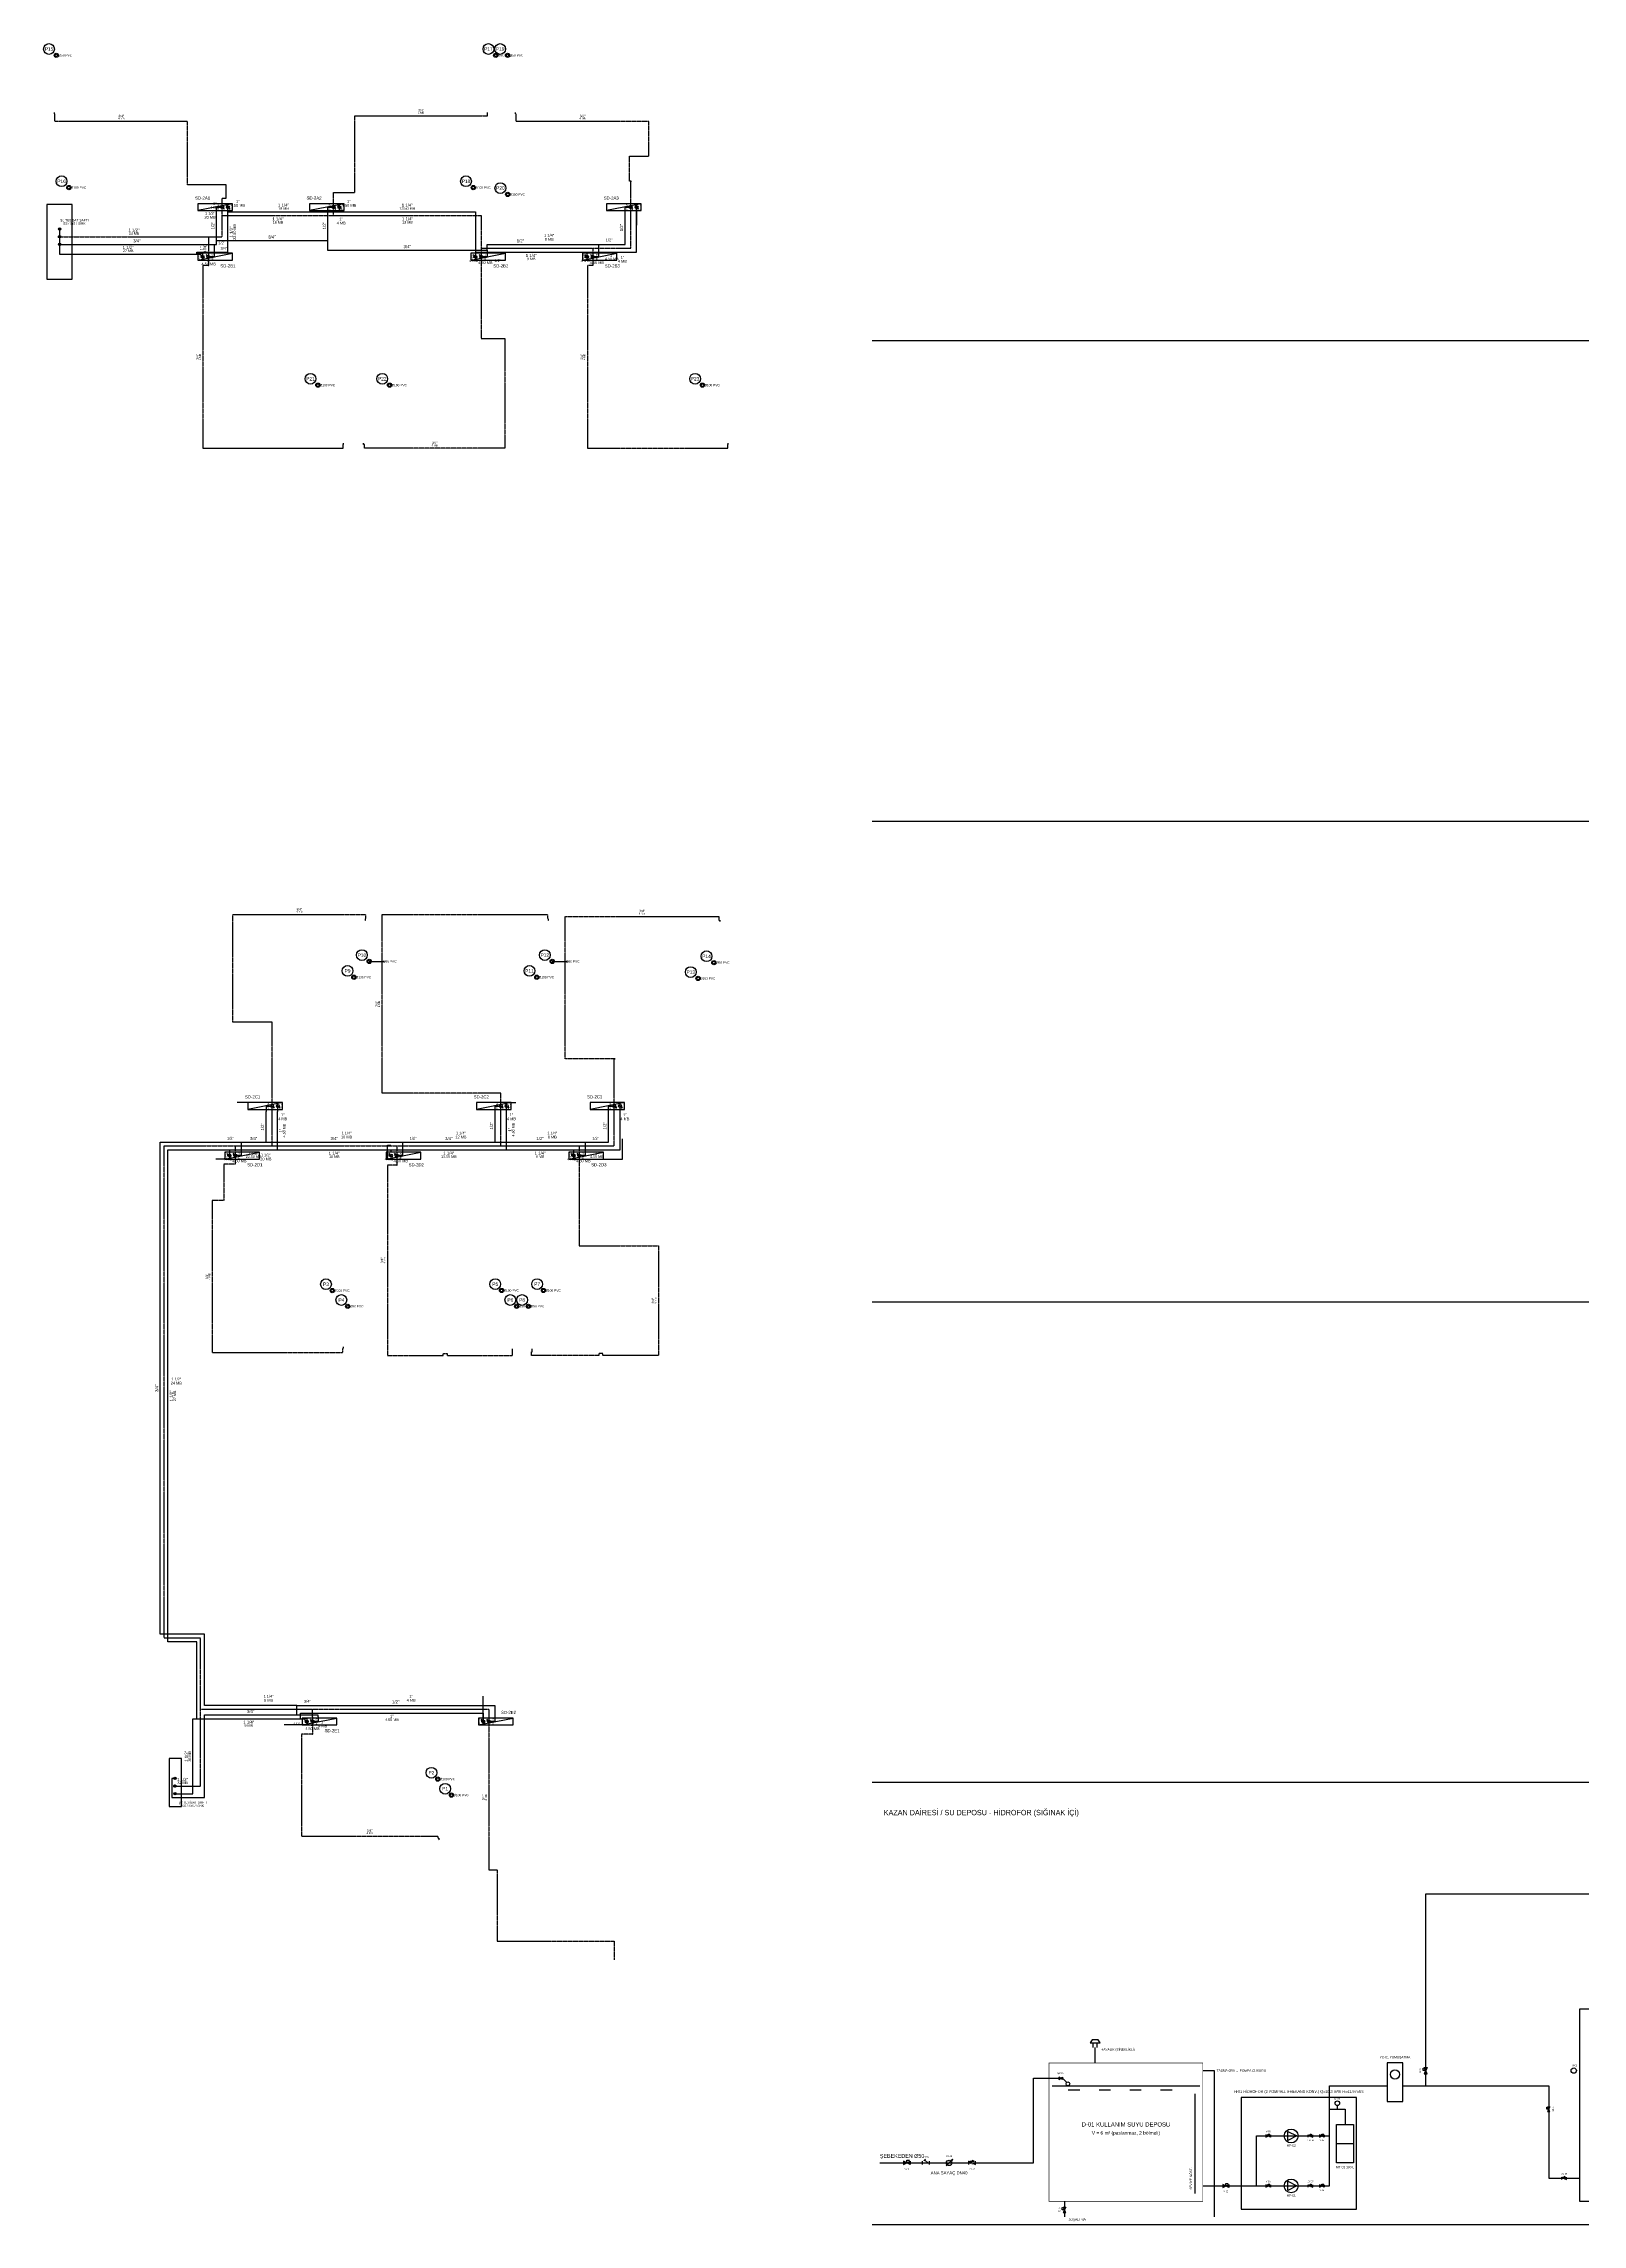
# Model space of a CAD drawing. Header units: centimetres. Extents: x 247996 to 314900, y -468471 to -440326.
# Drawn here: x 256744 to 260748, y -447000 to -441328 of the extents above; entities that cross this region are included whole.
import ezdxf
from ezdxf.enums import TextEntityAlignment as Align

# ---------------------------------------------------------------- set-up
doc = ezdxf.new("R2010")
doc.units = ezdxf.units.CM
doc.linetypes.add('0', pattern=[500, 500])
doc.linetypes.add('BASMA HATTI', pattern=[0.375, 0.25, -0.125])
for name, color, linetype in [('SCOTT-MTY-CİHAZ', 135, 'Continuous'), ('SCOTT-MTY-PISSU-KOLON', 211, 'Continuous'), ('SCOTT-MTY-PISSU-KOLONNO', 211, 'Continuous'), ('SCOTT-MTY-PVC', 43, 'CONTINUOUS'), ('SCOTT-MTY-SAYAC', 3, 'Continuous'), ('SCOTT-MTY-SEMA', 8, 'Continuous'), ('SCOTT-MTY-SIRKULASYON-BORU', 31, 'Continuous'), ('SCOTT-MTY-TES-SAFT', 8, 'Continuous'), ('SCOTT-MTY-TES-YAZI', 7, 'Continuous'), ('SCOTT-MTY-VANA', 1, 'Continuous')]:
    doc.layers.add(name, color=color, linetype=linetype)
for name, color, linetype, lineweight in [('SCOTT-MTY-PISSU-CAP', 211, 'CONTINUOUS', 30), ('SCOTT-MTY-SICAKSU-BORU', 1, 'BASMA HATTI', 30), ('SCOTT-MTY-SOGUKSU-BORU', 5, '0', 30), ('SCOTT-MTY-TEMIZSU-CAP', 101, 'CONTINUOUS', 30)]:
    doc.layers.add(name, color=color, linetype=linetype, lineweight=lineweight)
doc.styles.add('CAP', font='wturkce.SHX', dxfattribs={"width": 0.65})
doc.styles.add('ROTAS', font='arial.ttf')

# ---------------------------------------------------------------- blocks, each defined once
blk = doc.blocks.new('T-KOLON-T')
blk.add_hatch(color=7).paths.add_polyline_path([(3, 0), (2.8, 1.1), (2.1, 2.1), (1.1, 2.8), (0, 3), (-1.1, 2.8), (-2.1, 2.1), (-2.8, 1.1), (-3, 0), (-2.8, -1.1), (-2.1, -2.1), (-1.1, -2.8), (0, -3), (1.1, -2.8), (2.1, -2.1), (2.8, -1.1)])
blk.add_circle((0, 0), 3)
blk = doc.blocks.new('T-DOLAP')
blk.add_line((-45, -9), (45, 9))
blk.add_lwpolyline([(-45, -9), (45, -9), (45, 9), (-45, 9)], close=True)
blk = doc.blocks.new('MTY-SU SAYACI')
at = {"layer": 'SCOTT-MTY-VANA'}
blk.add_hatch(color=256, dxfattribs=at).paths.add_polyline_path([(9.8, 9.8), (5.6, 7), (7, 5.6)])
for p, q in [((-7.3, -7.3), (6.3, 6.3)), ((5.6, 7), (9.8, 9.8)), ((7, 5.6), (5.6, 7)), ((7, 5.6), (9.8, 9.8))]:
    blk.add_line(p, q, dxfattribs=at)
blk.add_circle((0, 0), 7, dxfattribs=at)
blk.add_attdef('CAP', (-2.3, -1.2), '', height=2.5, rotation=45, dxfattribs=at)
blk = doc.blocks.new('T-KOLON-P')
for radius in [5.5, 3.5]:
    blk.add_circle((0, 0), radius)
blk = doc.blocks.new('MTY-KURESEL VANA')
at = {"layer": 'SCOTT-MTY-VANA'}
for p, q in [((0, 0), (0, 8)), ((0, 8), (8, 8))]:
    blk.add_line(p, q, dxfattribs=at)
blk.add_lwpolyline([(-10, 5), (-10, -5), (10, 5), (10, -5), (-10, 5)], dxfattribs=at)
blk.add_attdef('CAP', (-1.1, -2.7), '', height=2.5, dxfattribs=at)
blk = doc.blocks.new('MTY-PISLIK TUTUCU')
at = {"layer": 'SCOTT-MTY-VANA'}
for p, q in [((-10, -5), (-10, 5)), ((-10, 0), (10, 0)), ((10, -5), (10, 5))]:
    blk.add_line(p, q, dxfattribs=at)
at = {"layer": 'SCOTT-MTY-VANA', "color": 1, "ltscale": 75}
for p, q in [((-6.1, 5.8), (-1.4, 10.5)), ((5.1, 0), (-3.7, 8.1))]:
    blk.add_line(p, q, dxfattribs=at)
at = {"layer": 'SCOTT-MTY-VANA'}
blk.add_attdef('CAP', (-2.4, -1.2), '', height=2.5, dxfattribs=at)
blk = doc.blocks.new('MTY-CEKVALF VANA')
at = {"layer": 'SCOTT-MTY-VANA'}
h = blk.add_hatch(color=256, dxfattribs=at)
edge = h.paths.add_edge_path()
edge.add_arc((-10, 5), 1.41, 180, 540, ccw=False)
for p, q in [((-10, -5), (-10, 5)), ((-10, 5), (10, -5)), ((-5.6, 5), (5.6, 5)), ((5.6, 5), (0, 7.3)), ((10, -5), (10, 5))]:
    blk.add_line(p, q, dxfattribs=at)
at = {"layer": 'SCOTT-MTY-VANA', "style": 'CAP', "width": 0.65}
blk.add_attdef('CAP', text='', height=5, rotation=153.43495, dxfattribs=at).set_placement((0, 0), align=Align.CENTER)
blk = doc.blocks.new('Y-SAMANDIRA')
blk.add_line((6, 0), (20, -14))
blk.add_lwpolyline([(-6, -4), (6, 4), (6, -4), (-6, 4)], close=True)
blk.add_circle((24, -18), 6)

msp = doc.modelspace()

# ---------------------------------------------------------------- linework, layer by layer
at = {"layer": 'SCOTT-MTY-CİHAZ'}
for p, q in [((259368, -446640), (259752, -446640)), ((259410, -446650), (259440, -446650)), ((259490, -446650), (259520, -446650)), ((259570, -446650), (259600, -446650)), ((259650, -446650), (259680, -446650)), ((259740, -446920), (259740, -446660)), ((260110, -446700), (260110, -446691)), ((260108, -446790), (260152, -446790))]:
    msp.add_line(p, q, dxfattribs=at)
for points in [[(260740, -446940), (260860, -446940), (260860, -446440), (260740, -446440)], [(260240, -446680), (260280, -446680), (260280, -446580), (260240, -446580)], [(259860, -446960), (260160, -446960), (260160, -446670), (259860, -446670)], [(259981, -446782), (259981, -446758), (260005, -446770)], [(260108, -446740), (260152, -446740), (260152, -446840), (260108, -446840)], [(259981, -446912), (259981, -446888), (260005, -446900)]]:
    msp.add_lwpolyline(points, close=True, dxfattribs=at)
at = {"layer": 'SCOTT-MTY-CİHAZ', "const_width": 1.5}
msp.add_lwpolyline([(259360, -446940), (259760, -446940), (259760, -446580), (259360, -446580)], close=True, dxfattribs=at)
at = {"layer": 'SCOTT-MTY-CİHAZ'}
for centre, radius in [((260260, -446610), 12), ((260725, -446600), 7), ((260110, -446685), 6), ((259990, -446770), 18), ((259990, -446900), 18)]:
    msp.add_circle(centre, radius, dxfattribs=at)
at = {"layer": 'SCOTT-MTY-PISSU-CAP'}
for p, q in [((257591.6, -443714.9), (257631.6, -443714.9)), ((258067.5, -443714.9), (258107.5, -443714.9))]:
    msp.add_line(p, q, dxfattribs=at)
at = {"layer": 'SCOTT-MTY-PISSU-KOLONNO'}
for centre in [(256758.4, -441341.6), (257901.5, -441341.6), (257932.2, -441341.6), (256791.2, -441685.6), (257843.2, -441685.6), (257932.7, -441703.4), (257438.8, -442199.4), (257625.4, -442199.4), (258439.3, -442199.4), (257572.5, -443698.4), (258048.4, -443698.4), (258469, -443701.5), (257535.1, -443739.5), (258008.4, -443739.5), (258427.9, -443742.6), (257479, -444554.5), (257919.4, -444554.3), (258028.3, -444554.3), (257519, -444595.5), (257958.5, -444595.5), (257989.2, -444595.5), (257753.4, -445825.2), (257789, -445866.8)]:
    msp.add_circle(centre, 14, dxfattribs=at)
at = {"layer": 'SCOTT-MTY-PVC'}
for p, q in [((259475, -446540), (259475, -446527.4)), ((259485, -446540), (259485, -446527.4))]:
    msp.add_line(p, q, dxfattribs=at)
msp.add_lwpolyline([(259467.4, -446527.4), (259492.6, -446527.4), (259488.1, -446520.2), (259471.9, -446520.2)], close=True, dxfattribs=at)
at = {"layer": 'SCOTT-MTY-SEMA'}
for points in [[(258900, -442100), (276550, -442100)], [(258900, -443350), (276550, -443350)], [(258900, -444600), (276550, -444600)], [(258900, -445850), (276550, -445850)], [(258900, -447000), (276550, -447000)]]:
    msp.add_lwpolyline(points, dxfattribs=at)
at = {"layer": 'SCOTT-MTY-SICAKSU-BORU'}
for points in [[(257209, -441744), (257209, -441730), (257219, -441730), (257219, -441695), (257119, -441695), (257119, -441530), (256774, -441530), (256774, -441510), (256772.5, -441510), (256772.5, -441506.3)], [(257499, -441744), (257499, -441715), (257554, -441715), (257554, -441515), (257899, -441515), (257899, -441510), (257899.4, -441510), (257899.4, -441506.3)], [(258272, -441744), (258272, -441685), (258274, -441685), (258269, -441685), (258269, -441620), (258319, -441620), (258319, -441530), (257974, -441530), (257974, -441510), (257971.8, -441510), (257971.8, -441506.3)], [(257209, -441762), (257209, -441744)], [(257209, -441775), (257209, -441762)], [(257499, -441762), (257499, -441744)], [(257499, -441775), (257499, -441762)], [(258173, -441860), (258272, -441860), (258272, -441762)], [(258272, -441762), (258272, -441744)], [(257173, -441830), (257209, -441830), (257209, -441775)], [(257209, -441775), (257499, -441775)], [(257499, -441775), (257883, -441775), (257883, -441860)], [(256786, -441830), (257173, -441830)], [(257173, -441830), (257173, -441873)], [(257173, -441873), (257173, -441891)], [(257883, -441860), (258173, -441860)], [(257883, -441860), (257883, -441873)], [(257883, -441873), (257883, -441891)], [(258173, -441860), (258173, -441873)], [(258173, -441873), (258173, -441891)], [(257173, -441891), (257173, -441905), (257174, -441905), (257159, -441905), (257159, -442380), (257524, -442380), (257524, -442370), (257524.7, -442370), (257524.7, -442366.7)], [(257883, -441891), (257883, -442095), (257944, -442095), (257944, -442380), (257579, -442380), (257579, -442370), (257576.9, -442370), (257576.9, -442366.7)], [(258173, -441891), (258173, -441905), (258174, -441905), (258159, -441905), (258159, -442380), (258524, -442380), (258524, -442370), (258525.3, -442370), (258525.3, -442366.7)], [(257339, -444082), (257339, -443873), (257237, -443873), (257237, -443593), (257582, -443593), (257582, -443603), (257581.2, -443603), (257581.2, -443609.1)], [(257934, -444082), (257934, -444058), (257935, -444058), (257625, -444058), (257625, -443593), (258055, -443593), (258055, -443603), (258057, -443603), (258057, -443609.1)], [(258229, -444082), (258229, -443968), (258231, -443968), (258101, -443968), (258101, -443598), (258501, -443598), (258501, -443608), (258503.3, -443608), (258503.3, -443612.2)], [(257339, -444100), (257339, -444082)], [(257934, -444100), (257934, -444082)], [(258229, -444100), (258229, -444082)], [(257339, -444195), (257339, -444100)], [(257934, -444195), (257934, -444100)], [(258138, -444195), (258229, -444195), (258229, -444100)], [(257153, -445660), (257153, -445475), (257058, -445475), (257058, -444195), (257243, -444195)], [(257243, -444195), (257339, -444195)], [(257243, -444195), (257243, -444211)], [(257339, -444195), (257663, -444195)], [(257663, -444195), (257934, -444195)], [(257663, -444195), (257663, -444211)], [(257934, -444195), (258138, -444195)], [(258138, -444195), (258138, -444211)], [(257243, -444229), (257243, -444242), (257243.1, -444242), (257213.1, -444242), (257213.1, -444337), (257183.1, -444337), (257183.1, -444732), (257523.1, -444732), (257523.1, -444722), (257525, -444722), (257525, -444717.8)], [(257243, -444211), (257243, -444229)], [(257663, -444229), (257663, -444245), (257664, -444245), (257639, -444245), (257639, -444740), (257784, -444740), (257784, -444735), (257794, -444735), (257794, -444740), (257964, -444740), (257964, -444730), (257964.6, -444730), (257964.6, -444722.8)], [(257663, -444211), (257663, -444229)], [(258138, -444229), (258138, -444455), (258344, -444455), (258344, -444740), (258199, -444740), (258199, -444735), (258189, -444735), (258189, -444740), (258014, -444740), (258014, -444730), (258015.4, -444730), (258015.4, -444722.8)], [(258138, -444211), (258138, -444229)], [(257086, -445860), (257153, -445860), (257153, -445660)], [(257153, -445660), (257443, -445660)], [(257443, -445660), (257903, -445660), (257903, -445683)], [(257443, -445660), (257443, -445680), (257444, -445680), (257444, -445683)], [(257444, -445701), (257444, -445725), (257445.1, -445725), (257415.1, -445725), (257415.1, -445990), (257770.1, -445990), (257770.1, -445995), (257772.2, -445995), (257772.2, -446000.4)], [(257444, -445683), (257444, -445701)], [(257903, -445683), (257903, -445701)], [(257903, -445701), (257903, -446078), (257924, -446078), (257924, -446263), (258229, -446263), (258229, -446308), (258228.4, -446308), (258228.4, -446311.5)]]:
    msp.add_lwpolyline(points, dxfattribs=at)
at = {"layer": 'SCOTT-MTY-SIRKULASYON-BORU'}
for points in [[(257194, -441762), (257194, -441753), (257209, -441753)], [(257194, -441840), (257194, -441762)], [(257483, -441840), (257484, -441840), (257484, -441762)], [(257484, -441762), (257484, -441753), (257499, -441753)], [(258188, -441850), (258257, -441850), (258257, -441762)], [(258257, -441762), (258257, -441753), (258272, -441753)], [(256786, -441850), (257188, -441850)], [(257188, -441873), (257188, -441882), (257173, -441882)], [(257188, -441850), (257194, -441850), (257194, -441840)], [(257188, -441850), (257188, -441873)], [(257194, -441840), (257483, -441840)], [(257483, -441840), (257483, -441865), (257898, -441865)], [(257898, -441873), (257898, -441882), (257883, -441882)], [(257898, -441865), (257898, -441850), (258188, -441850)], [(257898, -441865), (257898, -441873)], [(258188, -441873), (258188, -441882), (258173, -441882)], [(258188, -441850), (258188, -441873)], [(257324, -444100), (257324, -444091), (257339, -444091)], [(257919, -444100), (257919, -444091), (257934, -444091)], [(258214, -444100), (258214, -444091), (258229, -444091)], [(257323, -444185), (257323, -444105), (257324, -444105), (257324, -444100)], [(257919, -444185), (257919, -444100)], [(258153, -444185), (258214, -444185), (258214, -444100)], [(257403, -445650), (257163, -445650), (257163, -445465), (257048, -445465), (257048, -444185), (257258, -444185)], [(257258, -444185), (257323, -444185)], [(257258, -444185), (257258, -444211)], [(257323, -444185), (257678, -444185)], [(257678, -444185), (257919, -444185)], [(257678, -444185), (257678, -444211)], [(257919, -444185), (258153, -444185)], [(258153, -444185), (258153, -444211)], [(257258, -444211), (257258, -444220), (257243, -444220)], [(257678, -444211), (257678, -444220), (257663, -444220)], [(258153, -444211), (258153, -444220), (258138, -444220)], [(257086, -445840), (257078, -445840), (257078, -445890), (257163, -445890), (257163, -445675), (257403, -445675)], [(257403, -445675), (257403, -445650)], [(257403, -445650), (257918, -445650), (257918, -445683)], [(257403, -445675), (257458, -445675), (257458, -445680), (257459, -445680), (257459, -445683)], [(257459, -445683), (257459, -445692), (257444, -445692)], [(257918, -445683), (257918, -445692), (257903, -445692)]]:
    msp.add_lwpolyline(points, dxfattribs=at)
at = {"layer": 'SCOTT-MTY-SOGUKSU-BORU'}
for points in [[(257143, -441875), (257143, -441870), (257224, -441870), (257224, -441765)], [(257224, -441762), (257224, -441744)], [(257224, -441744), (257228.5, -441744)], [(257224, -441765), (257224, -441762)], [(257224, -441765), (257513, -441765)], [(257514, -441744), (257451.7, -441744)], [(257513, -441765), (257513, -441762), (257514, -441762)], [(257513, -441765), (257868, -441765), (257868, -441870)], [(257514, -441762), (257514, -441744)], [(258158, -441870), (258287, -441870), (258287, -441762)], [(258287, -441762), (258287, -441744)], [(258287, -441744), (258287, -441800.2)], [(256786, -441810), (256786, -441875), (257143, -441875)], [(257143, -441875), (257153, -441875), (257153, -441873), (257158, -441873)], [(257158, -441873), (257158, -441891)], [(257868, -441870), (258158, -441870)], [(257868, -441870), (257868, -441873)], [(257868, -441873), (257868, -441891)], [(258158, -441870), (258158, -441873)], [(258158, -441873), (258158, -441891)], [(257158, -441891), (257168.1, -441891)], [(257868, -441891), (257933.5, -441891)], [(258158, -441891), (258168.7, -441891)], [(257354, -444082), (257248.3, -444082)], [(257354, -444100), (257354, -444082)], [(257949, -444100), (257949, -444082)], [(257949, -444082), (257973, -444082)], [(258244, -444082), (258173.7, -444082)], [(258244, -444100), (258244, -444082)], [(257353, -444205), (257353, -444105), (257354, -444105), (257354, -444100)], [(257949, -444205), (257949, -444100)], [(258123, -444205), (258244, -444205), (258244, -444100)], [(257143, -445685), (257143, -445485), (257068, -445485), (257068, -444205), (257228, -444205)], [(257228, -444205), (257353, -444205)], [(257228, -444205), (257228, -444211)], [(257353, -444205), (257648, -444205)], [(257648, -444229), (257639, -444229), (257639, -444193), (257648, -444193)], [(257648, -444205), (257949, -444205)], [(257648, -444205), (257648, -444211)], [(257949, -444205), (258123, -444205)], [(258123, -444229), (258114, -444229), (258250, -444229), (258250, -444176)], [(258123, -444205), (258123, -444211)], [(257228, -444229), (257192.2, -444229)], [(257228, -444211), (257228, -444229)], [(258123, -444211), (258123, -444229)], [(257413, -445685), (257413, -445670), (257888, -445670), (257888, -445683)], [(257888, -445701), (257888, -445626.3)], [(257086, -445880), (257133, -445880), (257133, -445685), (257143, -445685)], [(257143, -445685), (257413, -445685)], [(257429, -445701), (257370.2, -445701)], [(257413, -445685), (257423, -445685), (257423, -445683), (257429, -445683)], [(257429, -445683), (257429, -445701)], [(257888, -445683), (257888, -445701)], [(260280, -446640), (260340, -446640), (260340, -446140), (276300, -446140)], [(259480, -446580), (259480, -446540)], [(259320, -446840), (259320, -446620), (259390, -446620)], [(259760, -446600), (259790, -446600), (259790, -446980)], [(260090, -446700), (260090, -446640), (260240, -446640)], [(260340, -446640), (260660, -446640), (260660, -446880), (260740, -446880)], [(260090, -446900), (260090, -446700)], [(260090, -446700), (260130, -446700), (260130, -446740)], [(259900, -446900), (259900, -446770)], [(259900, -446770), (260090, -446770)], [(258920, -446840), (259320, -446840)], [(259760, -446900), (259900, -446900)], [(259900, -446900), (260090, -446900)], [(259400, -446940), (259400, -446980)]]:
    msp.add_lwpolyline(points, dxfattribs=at)
at = {"layer": 'SCOTT-MTY-TES-SAFT'}
for points in [[(256753, -441940), (256819, -441940), (256819, -441746), (256753, -441746)], [(257071, -445913), (257103, -445913), (257103, -445788), (257071, -445788)]]:
    msp.add_lwpolyline(points, close=True, dxfattribs=at)

# ---------------------------------------------------------------- block references
at = {"layer": 'SCOTT-MTY-PISSU-KOLON'}
for p in [(256777.5, -441358.1), (257920.6, -441358.1), (257951.3, -441358.1), (256810.3, -441702.1), (257862.3, -441702.1), (257951.8, -441719.9), (257457.9, -442215.9), (257644.5, -442215.9), (258458.4, -442215.9), (257551.6, -443756), (257591.6, -443714.9), (258027.5, -443756), (258067.5, -443714.9), (258447, -443759.1), (258488.1, -443718), (257495.5, -444571), (257935.9, -444570.8), (258044.8, -444570.8), (257535.5, -444612), (257975, -444612), (258005.7, -444612), (257769.9, -445841.7), (257805.5, -445883.3)]:
    msp.add_blockref('T-KOLON-P', p, dxfattribs=at)
at = {"layer": 'SCOTT-MTY-SAYAC', "rotation": 180}
for p in [(257191, -441753), (257481, -441753), (258254, -441753), (257321, -444091), (257916, -444091), (258211, -444091)]:
    msp.add_blockref('T-DOLAP', p, dxfattribs=at)
at = {"layer": 'SCOTT-MTY-SAYAC'}
ref = msp.add_blockref('MTY-SU SAYACI', (257209, -441753), dxfattribs=dict(at, xscale=0.55, yscale=0.55, rotation=270))
ref.add_attrib('CAP', 'DN20', (257208.4, -441751.7), dxfattribs={"height": 1.38, "rotation": 315})
ref = msp.add_blockref('MTY-SU SAYACI', (257224, -441753), dxfattribs=dict(at, xscale=0.55, yscale=0.55, rotation=270))
ref.add_attrib('CAP', 'DN20', (257223.4, -441751.7), dxfattribs={"height": 1.38, "rotation": 315})
ref = msp.add_blockref('MTY-SU SAYACI', (257499, -441753), dxfattribs=dict(at, xscale=0.55, yscale=0.55, rotation=270))
ref.add_attrib('CAP', 'DN20', (257498.4, -441751.7), dxfattribs={"height": 1.38, "rotation": 315})
ref = msp.add_blockref('MTY-SU SAYACI', (257514, -441753), dxfattribs=dict(at, xscale=0.55, yscale=0.55, rotation=270))
ref.add_attrib('CAP', 'DN20', (257513.4, -441751.7), dxfattribs={"height": 1.38, "rotation": 315})
ref = msp.add_blockref('MTY-SU SAYACI', (258272, -441753), dxfattribs=dict(at, xscale=0.55, yscale=0.55, rotation=270))
ref.add_attrib('CAP', 'DN20', (258271.4, -441751.7), dxfattribs={"height": 1.38, "rotation": 315})
ref = msp.add_blockref('MTY-SU SAYACI', (258287, -441753), dxfattribs=dict(at, xscale=0.55, yscale=0.55, rotation=270))
ref.add_attrib('CAP', 'DN20', (258286.4, -441751.7), dxfattribs={"height": 1.38, "rotation": 315})
for p in [(257191, -441882), (257901, -441882), (258191, -441882), (257261, -444220), (257681, -444220), (258156, -444220), (257462, -445692), (257921, -445692)]:
    msp.add_blockref('T-DOLAP', p, dxfattribs=at)
ref = msp.add_blockref('MTY-SU SAYACI', (257158, -441882), dxfattribs=dict(at, xscale=0.55, yscale=0.55, rotation=90))
ref.add_attrib('CAP', 'DN20', (257158.6, -441883.3), dxfattribs={"height": 1.38, "rotation": 135})
ref = msp.add_blockref('MTY-SU SAYACI', (257173, -441882), dxfattribs=dict(at, xscale=0.55, yscale=0.55, rotation=90))
ref.add_attrib('CAP', 'DN20', (257173.6, -441883.3), dxfattribs={"height": 1.38, "rotation": 135})
ref = msp.add_blockref('MTY-SU SAYACI', (257868, -441882), dxfattribs=dict(at, xscale=0.55, yscale=0.55, rotation=90))
ref.add_attrib('CAP', 'DN20', (257868.6, -441883.3), dxfattribs={"height": 1.38, "rotation": 135})
ref = msp.add_blockref('MTY-SU SAYACI', (257883, -441882), dxfattribs=dict(at, xscale=0.55, yscale=0.55, rotation=90))
ref.add_attrib('CAP', 'DN20', (257883.6, -441883.3), dxfattribs={"height": 1.38, "rotation": 135})
ref = msp.add_blockref('MTY-SU SAYACI', (258158, -441882), dxfattribs=dict(at, xscale=0.55, yscale=0.55, rotation=90))
ref.add_attrib('CAP', 'DN20', (258158.6, -441883.3), dxfattribs={"height": 1.38, "rotation": 135})
ref = msp.add_blockref('MTY-SU SAYACI', (258173, -441882), dxfattribs=dict(at, xscale=0.55, yscale=0.55, rotation=90))
ref.add_attrib('CAP', 'DN20', (258173.6, -441883.3), dxfattribs={"height": 1.38, "rotation": 135})
ref = msp.add_blockref('MTY-SU SAYACI', (257339, -444091), dxfattribs=dict(at, xscale=0.55, yscale=0.55, rotation=270))
ref.add_attrib('CAP', 'DN20', (257338.4, -444089.7), dxfattribs={"height": 1.38, "rotation": 315})
ref = msp.add_blockref('MTY-SU SAYACI', (257354, -444091), dxfattribs=dict(at, xscale=0.55, yscale=0.55, rotation=270))
ref.add_attrib('CAP', 'DN20', (257353.4, -444089.7), dxfattribs={"height": 1.38, "rotation": 315})
ref = msp.add_blockref('MTY-SU SAYACI', (257934, -444091), dxfattribs=dict(at, xscale=0.55, yscale=0.55, rotation=270))
ref.add_attrib('CAP', 'DN20', (257933.4, -444089.7), dxfattribs={"height": 1.38, "rotation": 315})
ref = msp.add_blockref('MTY-SU SAYACI', (257949, -444091), dxfattribs=dict(at, xscale=0.55, yscale=0.55, rotation=270))
ref.add_attrib('CAP', 'DN20', (257948.4, -444089.7), dxfattribs={"height": 1.38, "rotation": 315})
ref = msp.add_blockref('MTY-SU SAYACI', (258229, -444091), dxfattribs=dict(at, xscale=0.55, yscale=0.55, rotation=270))
ref.add_attrib('CAP', 'DN20', (258228.4, -444089.7), dxfattribs={"height": 1.38, "rotation": 315})
ref = msp.add_blockref('MTY-SU SAYACI', (258244, -444091), dxfattribs=dict(at, xscale=0.55, yscale=0.55, rotation=270))
ref.add_attrib('CAP', 'DN20', (258243.4, -444089.7), dxfattribs={"height": 1.38, "rotation": 315})
ref = msp.add_blockref('MTY-SU SAYACI', (257228, -444220), dxfattribs=dict(at, xscale=0.55, yscale=0.55, rotation=90))
ref.add_attrib('CAP', 'DN20', (257228.6, -444221.3), dxfattribs={"height": 1.38, "rotation": 135})
ref = msp.add_blockref('MTY-SU SAYACI', (257243, -444220), dxfattribs=dict(at, xscale=0.55, yscale=0.55, rotation=90))
ref.add_attrib('CAP', 'DN20', (257243.6, -444221.3), dxfattribs={"height": 1.38, "rotation": 135})
ref = msp.add_blockref('MTY-SU SAYACI', (257648, -444220), dxfattribs=dict(at, xscale=0.55, yscale=0.55, rotation=90))
ref.add_attrib('CAP', 'DN20', (257648.6, -444221.3), dxfattribs={"height": 1.38, "rotation": 135})
ref = msp.add_blockref('MTY-SU SAYACI', (257663, -444220), dxfattribs=dict(at, xscale=0.55, yscale=0.55, rotation=90))
ref.add_attrib('CAP', 'DN20', (257663.6, -444221.3), dxfattribs={"height": 1.38, "rotation": 135})
ref = msp.add_blockref('MTY-SU SAYACI', (258123, -444220), dxfattribs=dict(at, xscale=0.55, yscale=0.55, rotation=90))
ref.add_attrib('CAP', 'DN20', (258123.6, -444221.3), dxfattribs={"height": 1.38, "rotation": 135})
ref = msp.add_blockref('MTY-SU SAYACI', (258138, -444220), dxfattribs=dict(at, xscale=0.55, yscale=0.55, rotation=90))
ref.add_attrib('CAP', 'DN20', (258138.6, -444221.3), dxfattribs={"height": 1.38, "rotation": 135})
ref = msp.add_blockref('MTY-SU SAYACI', (257429, -445692), dxfattribs=dict(at, xscale=0.55, yscale=0.55, rotation=90))
ref.add_attrib('CAP', 'DN20', (257429.6, -445693.3), dxfattribs={"height": 1.38, "rotation": 135})
ref = msp.add_blockref('MTY-SU SAYACI', (257444, -445692), dxfattribs=dict(at, xscale=0.55, yscale=0.55, rotation=90))
ref.add_attrib('CAP', 'DN20', (257444.6, -445693.3), dxfattribs={"height": 1.38, "rotation": 135})
ref = msp.add_blockref('MTY-SU SAYACI', (257888, -445692), dxfattribs=dict(at, xscale=0.55, yscale=0.55, rotation=90))
ref.add_attrib('CAP', 'DN20', (257888.6, -445693.3), dxfattribs={"height": 1.38, "rotation": 135})
ref = msp.add_blockref('MTY-SU SAYACI', (257903, -445692), dxfattribs=dict(at, xscale=0.55, yscale=0.55, rotation=90))
ref.add_attrib('CAP', 'DN20', (257903.6, -445693.3), dxfattribs={"height": 1.38, "rotation": 135})
ref = msp.add_blockref('MTY-SU SAYACI', (259100, -446840), dxfattribs=at)
ref.add_attrib('CAP', 'DN40', (259097.7, -446841.2), dxfattribs={"height": 2.5, "rotation": 45})
at = {"layer": 'SCOTT-MTY-SICAKSU-BORU'}
for p in [(256786, -441830), (257086, -445860)]:
    msp.add_blockref('T-KOLON-T', p, dxfattribs=at)
at = {"layer": 'SCOTT-MTY-SIRKULASYON-BORU'}
for p in [(256786, -441850), (257086, -445840)]:
    msp.add_blockref('T-KOLON-T', p, dxfattribs=at)
at = {"layer": 'SCOTT-MTY-SOGUKSU-BORU'}
for p in [(256786, -441810), (257086, -445880)]:
    msp.add_blockref('T-KOLON-T', p, dxfattribs=at)
at = {"layer": 'SCOTT-MTY-SOGUKSU-BORU', "xscale": 0.8, "yscale": 0.8}
msp.add_blockref('Y-SAMANDIRA', (259390, -446620), dxfattribs=at)
at = {"layer": 'SCOTT-MTY-VANA', "rotation": 90}
for p, xscale, yscale, values in [((260340, -446600), 0.8, 0.8, {'CAP': 'DN50'}), ((260660, -446700), 0.6, 0.6, {'CAP': 'DN32'}), ((259400, -446962), 0.7, 0.7, {'CAP': 'DN32'})]:
    msp.add_blockref('MTY-KURESEL VANA', p, dxfattribs=dict(at, xscale=xscale, yscale=yscale)).add_auto_attribs(values)
at = {"layer": 'SCOTT-MTY-VANA'}
for name, p, xscale, yscale, values in [('MTY-KURESEL VANA', (259930, -446770), 0.6, 0.6, {'CAP': 'DN40'}), ('MTY-KURESEL VANA', (260070, -446770), 0.6, 0.6, {'CAP': 'DN40'}), ('MTY-KURESEL VANA', (258990, -446840), 0.9, 0.9, {'CAP': 'DN40'}), ('MTY-PISLIK TUTUCU', (259040, -446840), 0.9, 0.9, {'CAP': 'DN40'}), ('MTY-KURESEL VANA', (259820, -446900), 0.8, 0.8, {'CAP': 'DN50'}), ('MTY-KURESEL VANA', (259930, -446900), 0.6, 0.6, {'CAP': 'DN40'}), ('MTY-KURESEL VANA', (260070, -446900), 0.6, 0.6, {'CAP': 'DN40'})]:
    msp.add_blockref(name, p, dxfattribs=dict(at, xscale=xscale, yscale=yscale)).add_auto_attribs(values)
ref = msp.add_blockref('MTY-CEKVALF VANA', (260040, -446770), dxfattribs=dict(at, xscale=0.6, yscale=0.6))
ref.add_attrib('CAP', 'DN40', (260043.2, -446771.6), dxfattribs={"height": 3, "rotation": 153.4349, "style": 'CAP'})
ref = msp.add_blockref('MTY-CEKVALF VANA', (259160, -446840), dxfattribs=dict(at, xscale=0.9, yscale=0.9))
ref.add_attrib('CAP', 'DN40', (259164.8, -446842.4), dxfattribs={"height": 4.5, "rotation": 153.4349, "style": 'CAP'})
ref = msp.add_blockref('MTY-CEKVALF VANA', (260040, -446900), dxfattribs=dict(at, xscale=0.6, yscale=0.6))
ref.add_attrib('CAP', 'DN40', (260043.2, -446901.6), dxfattribs={"height": 3, "rotation": 153.4349, "style": 'CAP'})
ref = msp.add_blockref('MTY-CEKVALF VANA', (260700, -446880), dxfattribs=dict(at, xscale=0.6, yscale=0.6))
ref.add_attrib('CAP', 'DN32', (260703.2, -446881.6), dxfattribs={"height": 3, "rotation": 153.4349, "style": 'CAP'})

# ---------------------------------------------------------------- texts
at = {"layer": 'SCOTT-MTY-CİHAZ', "style": 'ROTAS', "width": 0.8}
msp.add_text('KAZAN DAİRESİ / SU DEPOSU - HİDROFOR (SIĞINAK İÇİ)', height=14, dxfattribs=at).set_placement((258930, -445940), align=Align.BOTTOM_LEFT)
for s, height, p in [('YC-01 YUMUŞATMA', 6, (260260, -446570)), ('H-01 HİDROFOR (2 POMPALI, FREKANS KONV.) Q=10.3 m³/h H=41.9 mSS', 7, (260010, -446660))]:
    msp.add_text(s, height=height, dxfattribs=at).set_placement(p, align=Align.BOTTOM_CENTER)
for s, height, p in [('D-01 KULLANIM SUYU DEPOSU', 11, (259560, -446740)), ('V = 6 m³ (paslanmaz, 2 bölmeli)', 9, (259560, -446762))]:
    msp.add_text(s, height=height, dxfattribs=at).set_placement(p, align=Align.MIDDLE_CENTER)
for s, p in [('HP-02', (259990, -446792)), ('MT-01 100 L', (260130, -446848)), ('HP-01', (259990, -446922))]:
    msp.add_text(s, height=6, dxfattribs=at).set_placement(p, align=Align.TOP_CENTER)
msp.add_text('SEVİYE GÖST.', height=6, rotation=90, dxfattribs=at).set_placement((259734, -446910), align=Align.BOTTOM_LEFT)
at = {"layer": 'SCOTT-MTY-PISSU-CAP', "style": 'ROTAS', "width": 0.8}
for s, p in [('Ø50 PVC', (256800.8, -441358.1)), ('Ø50 PVC', (257943.9, -441358.1)), ('Ø50 PVC', (257974.6, -441358.1)), ('Ø100 PVC', (256835.2, -441702.1)), ('Ø100 PVC', (257887.2, -441702.1)), ('Ø100 PVC', (257976.7, -441719.9)), ('Ø100 PVC', (257482.8, -442215.9)), ('Ø100 PVC', (257669.4, -442215.9)), ('Ø100 PVC', (258483.3, -442215.9)), ('Ø100 PVC', (257576.5, -443756)), ('Ø50 PVC', (257644.9, -443714.9)), ('Ø100 PVC', (258052.4, -443756)), ('Ø50 PVC', (258120.8, -443714.9)), ('Ø50 PVC', (258511.4, -443718)), ('Ø100 PVC', (258471.9, -443759.1)), ('Ø100 PVC', (257520.4, -444571)), ('Ø100 PVC', (257960.8, -444570.8)), ('Ø100 PVC', (258069.7, -444570.8)), ('Ø50 PVC', (257558.8, -444612)), ('Ø50 PVC', (257998.3, -444612)), ('Ø50 PVC', (258029, -444612)), ('Ø100 PVC', (257794.8, -445841.7)), ('Ø100 PVC', (257830.4, -445883.3))]:
    msp.add_text(s, height=6, dxfattribs=at).set_placement(p, align=Align.MIDDLE_CENTER)
at = {"layer": 'SCOTT-MTY-PISSU-KOLONNO', "style": 'ROTAS', "width": 0.8}
for s, p in [('P15', (256758.4, -441341.6)), ('P17', (257901.5, -441341.6)), ('P19', (257932.2, -441341.6)), ('P16', (256791.2, -441685.6)), ('P18', (257843.2, -441685.6)), ('P20', (257932.7, -441703.4)), ('P21', (257438.8, -442199.4)), ('P22', (257625.4, -442199.4)), ('P23', (258439.3, -442199.4)), ('P10', (257572.5, -443698.4)), ('P12', (258048.4, -443698.4)), ('P14', (258469, -443701.5)), ('P9', (257535.1, -443739.5)), ('P11', (258008.4, -443739.5)), ('P13', (258427.9, -443742.6)), ('P3', (257479, -444554.5)), ('P4', (257519, -444595.5)), ('P5', (257919.4, -444554.3)), ('P6', (257958.5, -444595.5)), ('P8', (257989.2, -444595.5)), ('P7', (258028.3, -444554.3)), ('P2', (257753.4, -445825.2)), ('P1', (257789, -445866.8))]:
    msp.add_text(s, height=9, dxfattribs=at).set_placement(p, align=Align.MIDDLE_CENTER)
at = {"layer": 'SCOTT-MTY-SAYAC', "style": 'ROTAS', "width": 0.8}
for s, p in [('SD-2A1', (257158.1, -441729.2)), ('SD-2A2', (257448.1, -441729.2)), ('SD-2A3', (258221.1, -441729.2)), ('SD-2B1', (257223.9, -441905.8)), ('SD-2B2', (257933.9, -441905.8)), ('SD-2B3', (258223.9, -441905.8)), ('SD-2C1', (257288.1, -444067.2)), ('SD-2C2', (257883.1, -444067.2)), ('SD-2C3', (258178.1, -444067.2)), ('SD-2D1', (257293.9, -444243.8)), ('SD-2D2', (257713.9, -444243.8)), ('SD-2D3', (258188.9, -444243.8)), ('SD-2E2', (257953.9, -445668.2)), ('SD-2E1', (257494.9, -445715.8))]:
    msp.add_text(s, height=8, dxfattribs=at).set_placement(p, align=Align.MIDDLE_CENTER)
msp.add_text('ANA SAYAÇ DN40', height=8, dxfattribs=at).set_placement((259100, -446862), align=Align.TOP_CENTER)
at = {"layer": 'SCOTT-MTY-TEMIZSU-CAP', "style": 'ROTAS', "width": 0.8}
for s, height, p in [('4 MB', 5.1, (256946.5, -441522.3)), ('3/4"', 6, (256946.5, -441515.7)), ('4 MB', 5.1, (257726.5, -441507.3)), ('3/4"', 6, (257726.5, -441500.7)), ('4 MB', 5.1, (258146.5, -441522.3)), ('3/4"', 6, (258146.5, -441515.7)), ('1 1/2"', 7.2, (257177.4, -441768.8)), ('4 MB', 7.2, (257189.4, -441753.3)), ('1"', 7.2, (257189.4, -441742.8)), ('4.50 MB', 7.2, (257249.6, -441748.3)), ('1"', 7.2, (257249.6, -441737.8)), ('1 1/4"', 8, (257368.5, -441747.6)), ('18 MB', 6.8, (257368.5, -441756.4)), ('4.50 MB', 7.2, (257538.6, -441748.3)), ('1"', 7.2, (257538.6, -441737.8)), ('13.50 MB', 6.8, (257690.5, -441756.4)), ('1 1/4"', 8, (257690.5, -441747.6)), ('1 1/2"', 8, (256979.5, -441812.6)), ('24 MB', 6.8, (256979.5, -441821.4)), ('20 MB', 7.2, (257177.4, -441779.3)), ('1 1/4"', 8, (257354, -441783.6)), ('16 MB', 6.8, (257354, -441792.4)), ('4 MB', 7.2, (257518.6, -441794.2)), ('1"', 7.2, (257518.6, -441783.7)), ('1 1/4"', 8, (257691, -441783.6)), ('12 MB', 6.8, (257691, -441792.4)), ('1 1/4"', 7.2, (258059.6, -441826.3)), ('1 1/2"', 8, (256964.5, -441857.6)), ('27 MB', 6.8, (256964.5, -441866.4)), ('3/4"', 8, (256987, -441840.6)), ('1/2"', 7.2, (257207.6, -441846.3)), ('3/4"', 7.2, (257213.6, -441860.2)), ('3/4"', 8, (257338.5, -441830.6)), ('3/4"', 8, (257690.5, -441855.6)), ('1"', 7.2, (257863.4, -441881.7)), ('1/2"', 8, (257985, -441840.6)), ('1 1/4"', 8, (258013, -441878.6)), ('8 MB', 7.2, (258059.6, -441836.8)), ('1"', 7.2, (258153.4, -441881.7)), ('1/2"', 7.2, (258215.6, -441838.3)), ('1"', 8, (258222.5, -441878.6)), ('1"', 7.2, (258250.1, -441883.2)), ('4.50 MB', 7.2, (257173.6, -441900.7)), ('1"', 7.2, (257173.6, -441890.2)), ('4 MB', 7.2, (257863.4, -441892.2)), ('4.50 MB', 7.2, (257893.6, -441897.2)), ('1"', 7.2, (257893.6, -441886.7)), ('1/2"', 7.2, (257925.6, -441892.2)), ('9 MB', 6.8, (258013, -441887.4)), ('4 MB', 7.2, (258153.4, -441892.2)), ('4.50 MB', 7.2, (258183.6, -441897.2)), ('1"', 7.2, (258183.6, -441886.7)), ('4.50 MB', 6.8, (258222.5, -441887.4)), ('4 MB', 7.2, (258250.1, -441893.7)), ('4 MB', 5.1, (257761.5, -442372.3)), ('3/4"', 6, (257761.5, -442365.7)), ('4 MB', 5.1, (257409.5, -443585.3)), ('3/4"', 6, (257409.5, -443578.7)), ('3/4"', 6, (258301, -443583.7)), ('4 MB', 5.1, (258301, -443590.3)), ('4 MB', 7.2, (257366.6, -444124.3)), ('1"', 7.2, (257366.6, -444113.8)), ('4 MB', 7.2, (257961.6, -444124.3)), ('1"', 7.2, (257961.6, -444113.8)), ('4 MB', 7.2, (258256.6, -444124.3)), ('1"', 7.2, (258256.6, -444113.8)), ('1/2"', 7.2, (257230.4, -444174.8)), ('3/4"', 8, (257290.5, -444175.6)), ('3/4"', 8, (257500.5, -444175.6)), ('16 MB', 7.2, (257532.6, -444171.8)), ('1 1/4"', 7.2, (257532.6, -444161.3)), ('1/2"', 7.2, (257705.6, -444174.8)), ('3/4"', 8, (257798.5, -444175.6)), ('12 MB', 7.2, (257830.1, -444171.8)), ('1 1/4"', 7.2, (257830.1, -444161.3)), ('1/2"', 8, (258036, -444175.6)), ('1 1/4"', 7.2, (258067.6, -444161.3)), ('8 MB', 7.2, (258067.6, -444171.8)), ('1/2"', 7.2, (258180.6, -444174.8)), ('4 MB', 7.2, (257223.4, -444228.7)), ('1"', 7.2, (257223.4, -444218.2)), ('4.50 MB', 7.2, (257253.6, -444233.7)), ('1"', 7.2, (257253.6, -444223.2)), ('22.50 MB', 6.8, (257290.5, -444222.4)), ('1 1/2"', 8, (257290.5, -444213.6)), ('20 MB', 7.2, (257322.6, -444228.7)), ('1 1/2"', 7.2, (257322.6, -444218.2)), ('1 1/4"', 8, (257500.5, -444213.6)), ('18 MB', 6.8, (257500.5, -444222.4)), ('4 MB', 7.2, (257643.4, -444228.7)), ('1"', 7.2, (257643.4, -444218.2)), ('4.50 MB', 7.2, (257673.6, -444233.7)), ('1"', 7.2, (257673.6, -444223.2)), ('13.50 MB', 6.8, (257798.5, -444222.4)), ('1 1/4"', 8, (257798.5, -444213.6)), ('1 1/4"', 8, (258036, -444213.6)), ('9 MB', 6.8, (258036, -444222.4)), ('4 MB', 7.2, (258118.4, -444228.7)), ('1"', 7.2, (258118.4, -444218.2)), ('4.50 MB', 7.2, (258148.6, -444233.7)), ('1"', 7.2, (258148.6, -444223.2)), ('4.50 MB', 6.8, (258183.5, -444222.4)), ('1"', 8, (258183.5, -444213.6)), ('24 MB', 7.2, (257089.6, -444811.8)), ('1 1/2"', 7.2, (257089.6, -444801.3)), ('1 1/4"', 7.2, (257329.6, -445626.3)), ('1"', 7.2, (257700.6, -445626.3)), ('3/4"', 8, (257283, -445665.6)), ('8 MB', 7.2, (257329.6, -445636.8)), ('3/4"', 7.2, (257430.6, -445639.3)), ('1"', 8, (257650.5, -445678.6)), ('1/2"', 8, (257660.5, -445640.6)), ('4 MB', 7.2, (257700.6, -445636.8)), ('1 1/4"', 8, (257278, -445693.6)), ('9 MB', 6.8, (257278, -445702.4)), ('1/2"', 7.2, (257402.9, -445698.2)), ('4.50 MB', 7.2, (257443.6, -445710.7)), ('1"', 7.2, (257443.6, -445700.2)), ('4 MB', 7.2, (257470.6, -445703.7)), ('1"', 7.2, (257470.6, -445693.2)), ('4.50 MB', 6.8, (257650.5, -445687.4)), ('1 1/2"', 8, (257106.1, -445842.6)), ('32 MB', 6.8, (257106.1, -445851.4)), ('4 MB', 5.1, (257592.6, -445982.3)), ('3/4"', 6, (257592.6, -445975.7))]:
    msp.add_text(s, height=height, dxfattribs=at).set_placement(p, align=Align.MIDDLE_CENTER)
for s, height, p in [('1/2"', 8, (257184.6, -441801)), ('1 1/2"', 8, (257232.6, -441817.5)), ('22.50 MB', 6.8, (257241.4, -441817.5)), ('1/2"', 8, (257474.6, -441801)), ('1/2"', 8, (258247.6, -441806)), ('1"', 8, (257155.6, -441860.1)), ('4 MB', 6.8, (257164.4, -441860.1)), ('3/4"', 6, (257144.7, -442142.5)), ('4 MB', 5.1, (257151.3, -442142.5)), ('3/4"', 6, (258144.7, -442142.5)), ('4 MB', 5.1, (258151.3, -442142.5)), ('3/4"', 6, (257610.7, -443825.5)), ('4 MB', 5.1, (257617.3, -443825.5)), ('1/2"', 8, (257313.6, -444145)), ('4.50 MB', 6.8, (257370.4, -444155)), ('1/2"', 8, (257909.6, -444142.5)), ('1"', 8, (257957.6, -444152.5)), ('4.50 MB', 6.8, (257966.4, -444152.5)), ('1/2"', 8, (258204.6, -444142.5)), ('1"', 8, (257361.6, -444155)), ('3/4"', 6, (257624.7, -444492.5)), ('4 MB', 5.1, (257631.3, -444492.5)), ('3/4"', 6, (257168.8, -444534.5)), ('4 MB', 5.1, (257175.4, -444534.5)), ('3/4"', 6, (258329.7, -444597.5)), ('4 MB', 5.1, (258336.3, -444597.5)), ('3/4"', 8, (257038.6, -444825)), ('1 1/2"', 8, (257076.6, -444845)), ('27 MB', 6.8, (257085.4, -444845)), ('1 1/2"', 8, (257115.6, -445782.5)), ('36 MB', 6.8, (257124.4, -445782.5)), ('3/4"', 6, (257888.7, -445889.5)), ('4 MB', 5.1, (257895.3, -445889.5))]:
    msp.add_text(s, height=height, rotation=90, dxfattribs=at).set_placement(p, align=Align.MIDDLE_CENTER)
msp.add_text('ŞEBEKEDEN Ø50', height=10, dxfattribs=at).set_placement((258920, -446830), align=Align.BOTTOM_LEFT)
at = {"layer": 'SCOTT-MTY-TES-SAFT', "style": 'ROTAS', "width": 0.8}
for s, p in [('Ş1 TESİSAT ŞAFTI', (256824.4, -441786.9)), ('SS / SıS / SİRK', (256824.4, -441795.6)), ('Ş2 TESİSAT ŞAFTI', (257132.4, -445902.3)), ('SS / SıS / SİRK', (257132.4, -445911))]:
    msp.add_text(s, height=6, dxfattribs=at).set_placement(p, align=Align.MIDDLE_CENTER)
at = {"layer": 'SCOTT-MTY-TES-YAZI', "style": 'ROTAS', "width": 0.8}
msp.add_text('HAVALIK (SİNEKLİKLİ)', height=6, dxfattribs=at).set_placement((259495, -446550), align=Align.BOTTOM_LEFT)
msp.add_text('TAŞMA Ø50 → POMPA ÇUKURU', height=6, dxfattribs=at).set_placement((259796, -446600), align=Align.MIDDLE_LEFT)
msp.add_text('BOŞALTMA', height=6, dxfattribs=at).set_placement((259410, -446984), align=Align.TOP_LEFT)
at = {"layer": 'SCOTT-MTY-VANA', "style": 'ROTAS', "width": 0.8}
for s, rotation, p in [('SY-30', 90, (257198.4, -441753)), ('SY-29', 90, (257234.6, -441753)), ('SY-32', 90, (257488.4, -441753)), ('SY-31', 90, (257524.6, -441753)), ('SY-34', 90, (258261.4, -441753)), ('SY-33', 90, (258297.6, -441753)), ('SY-35', -90, (257147.4, -441882)), ('SY-36', -90, (257183.6, -441882)), ('SY-37', -90, (257857.4, -441882)), ('SY-38', -90, (257893.6, -441882)), ('SY-39', -90, (258147.4, -441882)), ('SY-40', -90, (258183.6, -441882)), ('SY-42', 90, (257328.4, -444091)), ('SY-41', 90, (257364.6, -444091)), ('SY-44', 90, (257923.4, -444091)), ('SY-43', 90, (257959.6, -444091)), ('SY-46', 90, (258218.4, -444091)), ('SY-45', 90, (258254.6, -444091)), ('SY-47', -90, (257217.4, -444220)), ('SY-48', -90, (257253.6, -444220)), ('SY-49', -90, (257637.4, -444220)), ('SY-50', -90, (257673.6, -444220)), ('SY-51', -90, (258112.4, -444220)), ('SY-52', -90, (258148.6, -444220)), ('SY-53', -90, (257418.4, -445692)), ('SY-54', -90, (257454.6, -445692)), ('SY-55', -90, (257877.4, -445692)), ('SY-56', -90, (257913.6, -445692)), ('V-37', -90, (260325.6, -446600)), ('V-38', -90, (260671.4, -446700)), ('V-31', -90, (259387.1, -446962))]:
    msp.add_text(s, height=4, rotation=rotation, dxfattribs=at).set_placement(p, align=Align.MIDDLE_CENTER)
for s, p in [('TM-01', (260725, -446590)), ('ŞV-01', (259390, -446610)), ('M-01', (260110, -446677))]:
    msp.add_text(s, height=4.5, dxfattribs=at).set_placement(p, align=Align.BOTTOM_CENTER)
for s, p in [('V-35', (259930, -446758.6)), ('CV-08', (260040, -446781.4)), ('V-36', (260070, -446781.4)), ('V-30', (258990, -446855.9)), ('PT-01', (259040, -446824.1)), ('SY-63', (259100, -446822.6)), ('CV-06', (259160, -446855.9)), ('CV-09', (260700, -446868.6)), ('V-32', (259820, -446914.4)), ('V-33', (259930, -446888.6)), ('CV-07', (260040, -446888.6)), ('V-34', (260070, -446911.4))]:
    msp.add_text(s, height=4, dxfattribs=at).set_placement(p, align=Align.MIDDLE_CENTER)

doc.saveas('drawing.dxf')
